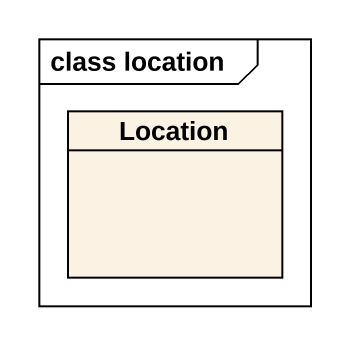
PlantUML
@startuml
mainframe class location
hide circle
hide empty members
class Location
@enduml
